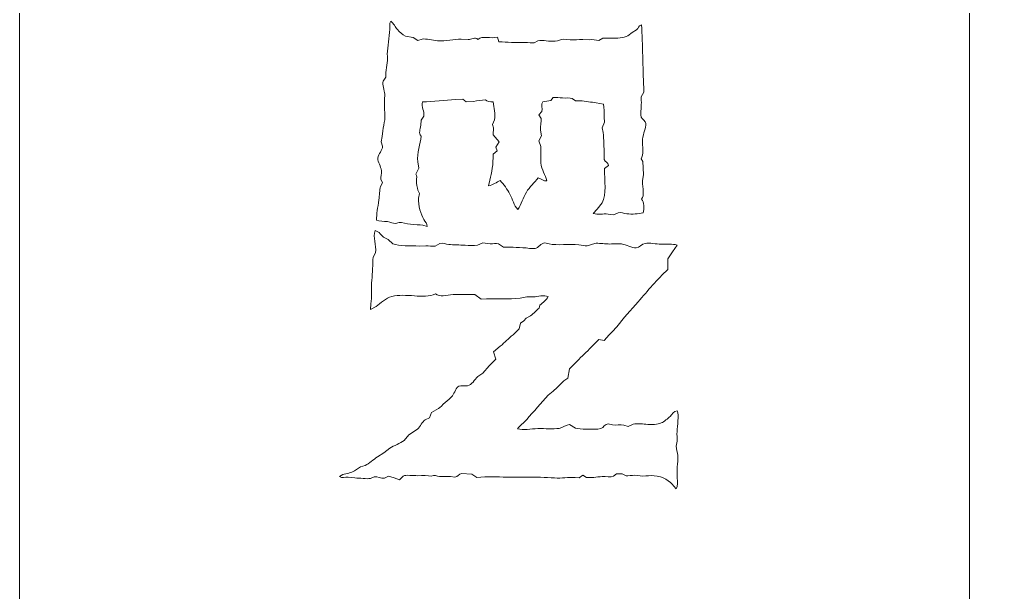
# Model space of a CAD drawing. Header units: millimetres. Extents: x -417 to 423, y -129 to 130.
# Drawn here: x -130.7 to -73.7, y 17 to 50.3 of the extents above; entities that cross this region are included whole.
import ezdxf

# ---------------------------------------------------------------- set-up
doc = ezdxf.new("R2010")
doc.units = ezdxf.units.MM
doc.header["$MEASUREMENT"] = 0
doc.layers.add('Camada 1', color=7, linetype='Continuous')

msp = doc.modelspace()

# ---------------------------------------------------------------- linework, layer by layer
at = {"layer": 'Camada 1', "color": 250, "lineweight": 20}
for points, knots in [([(-130.6875, 125.0713), (-130.6875, 125.0713), (-130.6874, 8.0843), (-130.6874, 8.0843), (-130.6874, 8.0843), (-130.6874, 8.0843), (-130.6874, 5.0843), (-130.6874, 5.0843), (-130.6874, 5.0843), (-130.6874, 5.0843), (-115.5891, 5.0788), (-115.5891, 5.0788), (-115.5891, 5.0788), (-115.5891, 5.0788), (-115.589, 2.0789), (-115.589, 2.0789), (-115.589, 2.0789), (-115.589, 2.0789), (-90.5891, 2.0786), (-90.5891, 2.0786), (-90.5891, 2.0786), (-90.5891, 2.0786), (-90.5891, 5.0772), (-90.5891, 5.0772), (-90.5891, 5.0772), (-90.5891, 5.0772), (-80.4906, 5.0754), (-80.4906, 5.0754), (-80.4906, 5.0754), (-77.7291, 5.0755), (-75.4906, 7.314), (-75.4907, 10.0755), (-75.4907, 10.0755), (-75.4907, 10.0755), (-75.4907, 120.0658), (-75.4907, 120.0658), (-75.4907, 120.0658), (-75.4907, 122.8273), (-77.7292, 125.0658), (-80.4907, 125.0658), (-80.4907, 125.0658), (-80.4907, 125.0658), (-90.5891, 125.0683), (-90.5891, 125.0683), (-90.5891, 125.0683), (-90.5891, 125.0683), (-90.5891, 128.0683), (-90.5891, 128.0683), (-90.5891, 128.0683), (-90.5891, 128.0683), (-115.5891, 128.0685), (-115.5891, 128.0685), (-115.5891, 128.0685), (-115.5891, 128.0685), (-115.589, 125.0695), (-115.589, 125.0695), (-115.589, 125.0695), (-115.589, 125.0695), (-130.6875, 125.0713), (-130.6875, 125.0713)], [0, 0, 0, 0, 0.0625, 0.0625, 0.0625, 0.0625, 0.125, 0.125, 0.125, 0.125, 0.1875, 0.1875, 0.1875, 0.1875, 0.25, 0.25, 0.25, 0.25, 0.3125, 0.3125, 0.3125, 0.3125, 0.375, 0.375, 0.375, 0.375, 0.4375, 0.4375, 0.4375, 0.4375, 0.5, 0.5, 0.5, 0.5, 0.5625, 0.5625, 0.5625, 0.5625, 0.625, 0.625, 0.625, 0.625, 0.6875, 0.6875, 0.6875, 0.6875, 0.75, 0.75, 0.75, 0.75, 0.8125, 0.8125, 0.8125, 0.8125, 0.875, 0.875, 0.875, 0.875, 1, 1, 1, 1]), ([(-6.8629, -75.5591), (-6.8629, -75.5591), (-12.4025, -75.5591), (-12.4025, -75.5591), (-12.4025, -75.5591), (-12.1259, -82.1661), (-14.8085, -86.5497), (-17.8894, -89.8835), (-17.8894, -89.8835), (-24.5766, -97.1196), (-37.3523, -99.3155), (-45.8343, -93.7947), (-45.8343, -93.7947), (-54.152, -89.7255), (-63.5128, -79.2371), (-73.9169, -62.3294), (-73.9169, -62.3294), (-75.5215, -59.7939), (-76.3868, -51.5233), (-76.5127, -43.518), (-76.5127, -43.518), (-79.3326, -31.9559), (-86.0976, -23.4341), (-96.8079, -17.9524), (-96.8079, -17.9524), (-100.6446, -16.0122), (-105.323, -17.1551), (-107.833, -20.6456), (-107.833, -20.6456), (-110.343, -24.1362), (-109.9375, -28.9349), (-106.8769, -31.9545), (-106.8769, -31.9545), (-105.7279, -30.425), (-103.5938, -30.0405), (-101.9833, -31.0729), (-101.9833, -31.0729), (-100.3728, -32.1053), (-99.8311, -34.205), (-100.7411, -35.8877), (-100.7411, -35.8877), (-101.0783, -37.4869), (-102.1811, -38.8179), (-103.6897, -39.4465), (-103.6897, -39.4465), (-105.1983, -40.075), (-106.9198, -39.921), (-108.2928, -39.0342), (-108.2928, -39.0342), (-112.7287, -37.5178), (-116.2693, -34.121), (-117.9685, -29.7518), (-117.9685, -29.7518), (-120.1158, -24.9791), (-119.9309, -19.4807), (-117.4681, -14.8629), (-117.4681, -14.8629), (-115.0054, -10.2451), (-110.5422, -7.0285), (-105.3824, -6.1528), (-105.3824, -6.1528), (-91.4385, -4.8347), (-79.907, -11.1548), (-70.7879, -25.1129), (-70.7879, -25.1129), (-69.53, -27.0383), (-68.318, -29.109), (-67.1519, -31.3251), (-67.1519, -31.3251), (-62.5405, -32.5988), (-59.0259, -30.1062), (-57.609, -25.8063), (-57.609, -25.8063), (-56.8079, -23.3754), (-56.9258, -21.147), (-56.9258, -18.6516), (-56.9258, -18.6516), (-56.9258, -18.6516), (-56.9258, 45.6963), (-56.9258, 45.6963), (-56.9258, 45.6963), (-56.9258, 45.6963), (-70.7879, 54.9224), (-70.7879, 54.9224), (-70.7879, 54.9224), (-70.7879, 54.9224), (-70.7879, 68.8081), (-70.7879, 68.8081), (-70.7879, 68.8081), (-70.7879, 68.8081), (-70.7879, 111.8081), (-70.7879, 111.8081), (-70.7879, 111.8081), (-70.7879, 111.8081), (-10.8236, 101.9145), (-10.8236, 101.9145), (-10.8236, 101.9145), (-10.8236, 101.9145), (-6.8629, 101.9145), (-6.8629, 101.9145), (-6.8629, 101.9145), (-6.8629, 101.9145), (-6.8629, 109.2344), (-6.8629, 109.2344), (-6.8629, 109.2344), (-6.8629, 109.2344), (6.0488, 109.2344), (6.0488, 109.2344), (6.0488, 109.2344), (6.0488, 109.2344), (6.0488, -83.2718), (6.0488, -83.2718), (6.0488, -83.2718), (4.8033, -119.1598), (-39.4351, -124.1692), (-66.3413, -102.7452), (-66.3413, -102.7452), (-67.0468, -101.9699), (-67.2029, -100.8405), (-66.7341, -99.9029), (-66.7341, -99.9029), (-66.2653, -98.9653), (-65.2682, -98.4126), (-64.2246, -98.5118), (-64.2246, -98.5118), (-36.1695, -117.305), (-7.3122, -106.0867), (-6.8629, -83.2718), (-6.8629, -83.2718), (-6.8629, -83.2718), (-6.8629, -75.5591), (-6.8629, -75.5591)], [0, 0, 0, 0, 0.0294118, 0.0294118, 0.0294118, 0.0294118, 0.0588235, 0.0588235, 0.0588235, 0.0588235, 0.0882353, 0.0882353, 0.0882353, 0.0882353, 0.1176471, 0.1176471, 0.1176471, 0.1176471, 0.1470588, 0.1470588, 0.1470588, 0.1470588, 0.1764706, 0.1764706, 0.1764706, 0.1764706, 0.2058824, 0.2058824, 0.2058824, 0.2058824, 0.2352941, 0.2352941, 0.2352941, 0.2352941, 0.2647059, 0.2647059, 0.2647059, 0.2647059, 0.2941176, 0.2941176, 0.2941176, 0.2941176, 0.3235294, 0.3235294, 0.3235294, 0.3235294, 0.3529412, 0.3529412, 0.3529412, 0.3529412, 0.3823529, 0.3823529, 0.3823529, 0.3823529, 0.4117647, 0.4117647, 0.4117647, 0.4117647, 0.4411765, 0.4411765, 0.4411765, 0.4411765, 0.4705882, 0.4705882, 0.4705882, 0.4705882, 0.5, 0.5, 0.5, 0.5, 0.5294118, 0.5294118, 0.5294118, 0.5294118, 0.5588235, 0.5588235, 0.5588235, 0.5588235, 0.5882353, 0.5882353, 0.5882353, 0.5882353, 0.6176471, 0.6176471, 0.6176471, 0.6176471, 0.6470588, 0.6470588, 0.6470588, 0.6470588, 0.6764706, 0.6764706, 0.6764706, 0.6764706, 0.7058824, 0.7058824, 0.7058824, 0.7058824, 0.7352941, 0.7352941, 0.7352941, 0.7352941, 0.7647059, 0.7647059, 0.7647059, 0.7647059, 0.7941176, 0.7941176, 0.7941176, 0.7941176, 0.8235294, 0.8235294, 0.8235294, 0.8235294, 0.8529412, 0.8529412, 0.8529412, 0.8529412, 0.8823529, 0.8823529, 0.8823529, 0.8823529, 0.9117647, 0.9117647, 0.9117647, 0.9117647, 0.9411765, 0.9411765, 0.9411765, 0.9411765, 1, 1, 1, 1])]:
    msp.add_open_spline(points, degree=3, knots=knots, dxfattribs=at)
at = {"layer": 'Camada 1', "color": 240, "lineweight": 20}
for points, knots in [([(-109.1161, 50.2514), (-108.9454, 50.1202), (-108.8664, 49.9172), (-108.7281, 49.7682), (-108.7281, 49.7682), (-108.6078, 49.6298), (-108.4497, 49.47), (-108.2646, 49.382), (-108.2646, 49.382), (-108.2646, 49.382), (-107.8173, 49.3048), (-107.8173, 49.3048), (-107.8173, 49.3048), (-107.8173, 49.3048), (-107.5515, 49.1378), (-107.5515, 49.1378), (-107.5515, 49.1378), (-107.5515, 49.1378), (-107.2892, 49.2114), (-107.2892, 49.2114), (-107.2892, 49.2114), (-107.0413, 49.2438), (-106.7162, 49.1468), (-106.3928, 49.118), (-106.3928, 49.118), (-105.9385, 49.0821), (-105.4211, 49.2114), (-105.0277, 49.2114), (-105.0277, 49.2114), (-105.0277, 49.2114), (-104.6252, 49.1845), (-104.6252, 49.1845), (-104.6252, 49.1845), (-104.4223, 49.1935), (-104.2246, 49.3587), (-104.054, 49.197), (-104.054, 49.197), (-103.8078, 49.4233), (-103.3031, 49.224), (-102.9079, 49.321), (-102.9079, 49.321), (-102.9079, 49.321), (-102.8305, 49.0569), (-102.8305, 49.0569), (-102.8305, 49.0569), (-102.3527, 49.0227), (-101.866, 49.012), (-101.3271, 49.012), (-101.3271, 49.012), (-101.1276, 49.012), (-100.8976, 48.9778), (-100.7827, 48.9958), (-100.7827, 48.9958), (-100.7827, 48.9958), (-100.5672, 49.1179), (-100.5672, 49.1179), (-100.5672, 49.1179), (-100.2764, 49.179), (-99.9046, 49.0442), (-99.5614, 49.0909), (-99.5614, 49.0909), (-99.3871, 49.1125), (-99.2255, 49.2041), (-99.0818, 49.2113), (-99.0818, 49.2113), (-99.0818, 49.2113), (-98.692, 49.1682), (-98.692, 49.1682), (-98.692, 49.1682), (-98.4495, 49.1503), (-98.1998, 49.2006), (-97.9645, 49.197), (-97.9645, 49.197), (-97.9645, 49.197), (-97.5927, 49.1682), (-97.5927, 49.1682), (-97.5927, 49.1682), (-97.5927, 49.1682), (-97.4257, 49.197), (-97.4257, 49.197), (-97.4257, 49.197), (-97.4257, 49.197), (-97.0215, 49.1378), (-97.0215, 49.1378), (-97.0215, 49.1378), (-97.0215, 49.1378), (-96.7881, 49.2582), (-96.7881, 49.2582), (-96.7881, 49.2582), (-96.7881, 49.2582), (-96.3246, 49.2582), (-96.3246, 49.2582), (-96.3246, 49.2582), (-95.9796, 49.2726), (-95.5827, 49.2672), (-95.3348, 49.3983), (-95.3348, 49.3983), (-95.3348, 49.3983), (-95.0869, 49.5851), (-95.0869, 49.5851), (-95.0869, 49.5851), (-95.0869, 49.5851), (-94.8354, 49.7558), (-94.8354, 49.7558), (-94.8354, 49.7558), (-94.7205, 49.8455), (-94.742, 49.9911), (-94.5408, 50.0485), (-94.5408, 50.0485), (-94.4761, 48.9006), (-94.4673, 47.548), (-94.4187, 46.3966), (-94.4187, 46.3966), (-94.4187, 46.3966), (-94.4043, 46.1343), (-94.4043, 46.1343), (-94.4043, 46.1343), (-94.4043, 46.1343), (-94.557, 45.8541), (-94.557, 45.8541), (-94.557, 45.8541), (-94.5733, 45.7427), (-94.544, 45.5667), (-94.557, 45.4051), (-94.557, 45.4051), (-94.5767, 45.1249), (-94.6126, 44.8231), (-94.557, 44.6703), (-94.557, 44.6703), (-94.514, 44.5553), (-94.302, 44.4637), (-94.2948, 44.2967), (-94.2948, 44.2967), (-94.284, 44.0488), (-94.4547, 43.7505), (-94.4798, 43.3859), (-94.4798, 43.3859), (-94.5103, 42.9547), (-94.3991, 42.4879), (-94.5733, 42.2579), (-94.5733, 42.2579), (-94.5733, 42.2579), (-94.4636, 42.1035), (-94.4636, 42.1035), (-94.4636, 42.1035), (-94.4636, 42.1035), (-94.4348, 41.3473), (-94.4348, 41.3473), (-94.4348, 41.3473), (-94.4348, 41.3473), (-94.4797, 40.9718), (-94.4797, 40.9718), (-94.4797, 40.9718), (-94.4941, 40.5065), (-94.354, 40.1294), (-94.5408, 39.9048), (-94.5408, 39.9048), (-94.3916, 39.7484), (-94.3645, 39.3514), (-94.449, 39.1036), (-94.449, 39.1036), (-94.7597, 39.0443), (-95.0795, 39.0227), (-95.3957, 39.0568), (-95.3957, 39.0568), (-95.5717, 39.0712), (-95.737, 39.1485), (-95.9076, 39.118), (-95.9076, 39.118), (-95.9076, 39.118), (-96.1699, 38.9922), (-96.1699, 38.9922), (-96.1699, 38.9922), (-96.1699, 38.9922), (-96.4933, 39.0407), (-96.4933, 39.0407), (-96.4933, 39.0407), (-96.7718, 39.0623), (-97.079, 38.9976), (-97.3466, 39.0712), (-97.3466, 39.0712), (-97.3466, 39.0712), (-97.1132, 39.3298), (-97.1132, 39.3298), (-97.1132, 39.3298), (-97.1132, 39.3298), (-96.8348, 39.6856), (-96.8348, 39.6856), (-96.8348, 39.6856), (-96.5619, 40.1922), (-96.6952, 40.9664), (-96.6966, 41.6831), (-96.6966, 41.6831), (-96.6966, 41.6831), (-96.4631, 41.8699), (-96.4631, 41.8699), (-96.4631, 41.8699), (-96.4954, 42.0352), (-96.6732, 42.0657), (-96.711, 42.2094), (-96.711, 42.2094), (-96.711, 42.2094), (-96.711, 42.5345), (-96.711, 42.5345), (-96.711, 42.5345), (-96.7379, 42.8793), (-96.7237, 43.393), (-96.7739, 43.7738), (-96.7739, 43.7738), (-96.7739, 43.7738), (-96.8351, 44.0522), (-96.8351, 44.0522), (-96.8351, 44.0522), (-96.8351, 44.0522), (-96.6969, 44.3756), (-96.6969, 44.3756), (-96.6969, 44.3756), (-96.6969, 44.3756), (-96.7113, 44.6702), (-96.7113, 44.6702), (-96.7113, 44.6702), (-96.7238, 44.9325), (-96.7041, 45.2036), (-96.758, 45.4354), (-96.758, 45.4354), (-96.758, 45.4354), (-97.1765, 45.5126), (-97.1765, 45.5126), (-97.1765, 45.5126), (-97.4442, 45.5342), (-97.8125, 45.6098), (-98.1196, 45.6205), (-98.1196, 45.6205), (-98.1196, 45.6205), (-98.3819, 45.6205), (-98.3819, 45.6205), (-98.3819, 45.6205), (-98.3819, 45.6205), (-98.5705, 45.7623), (-98.5705, 45.7623), (-98.5705, 45.7623), (-98.7142, 45.8091), (-98.9406, 45.7731), (-99.1292, 45.7893), (-99.1292, 45.7893), (-99.3215, 45.8072), (-99.501, 45.8216), (-99.6735, 45.8216), (-99.6735, 45.8216), (-99.6735, 45.8216), (-99.8244, 45.633), (-99.8244, 45.633), (-99.8244, 45.633), (-99.8244, 45.633), (-100.2753, 45.5738), (-100.2753, 45.5738), (-100.2753, 45.5738), (-100.3955, 45.4356), (-100.2915, 45.1696), (-100.3364, 45.0008), (-100.3364, 45.0008), (-100.3364, 45.0008), (-100.5069, 44.8157), (-100.5069, 44.8157), (-100.5069, 44.8157), (-100.5069, 44.8157), (-100.3813, 44.593), (-100.3813, 44.593), (-100.3813, 44.593), (-100.3525, 44.4277), (-100.4334, 44.1475), (-100.4136, 43.914), (-100.4136, 43.914), (-100.4136, 43.914), (-100.3508, 43.5889), (-100.3508, 43.5889), (-100.3508, 43.5889), (-100.3508, 43.5889), (-100.5069, 43.2943), (-100.5069, 43.2943), (-100.5069, 43.2943), (-100.5069, 43.2943), (-100.3975, 42.9674), (-100.3975, 42.9674), (-100.3975, 42.9674), (-100.3634, 42.6585), (-100.428, 42.3279), (-100.3975, 42.0226), (-100.3975, 42.0226), (-100.3562, 41.6005), (-100.1172, 41.322), (-100.0436, 40.9718), (-100.0436, 40.9718), (-100.2485, 40.9323), (-100.3687, 41.1101), (-100.5536, 41.1425), (-100.5536, 41.1425), (-100.771, 40.8623), (-101.0531, 40.6359), (-101.2345, 40.3036), (-101.2345, 40.3036), (-101.4158, 39.982), (-101.5254, 39.6209), (-101.7302, 39.2994), (-101.7302, 39.2994), (-101.9655, 39.5364), (-102.0337, 39.8974), (-102.1936, 40.1992), (-102.1936, 40.1992), (-102.3462, 40.4885), (-102.5529, 40.7615), (-102.754, 40.9896), (-102.754, 40.9896), (-102.9912, 40.8926), (-103.1582, 40.722), (-103.4474, 40.6806), (-103.4474, 40.6806), (-103.4474, 40.6806), (-103.3576, 41.0183), (-103.3576, 41.0183), (-103.3576, 41.0183), (-103.2535, 41.4368), (-103.1513, 41.9414), (-103.1709, 42.5199), (-103.1709, 42.5199), (-103.1709, 42.5199), (-102.9248, 42.7194), (-102.9248, 42.7194), (-102.9248, 42.7194), (-102.9248, 42.7194), (-103.0166, 42.9204), (-103.0166, 42.9204), (-103.0166, 42.9204), (-103.0166, 42.9204), (-102.8154, 43.2473), (-102.8154, 43.2473), (-102.8154, 43.2473), (-102.8154, 43.2473), (-103.1712, 43.6514), (-103.1712, 43.6514), (-103.1712, 43.6514), (-103.1712, 43.6514), (-103.1568, 44.0521), (-103.1568, 44.0521), (-103.1568, 44.0521), (-103.1568, 44.0521), (-103.2035, 44.255), (-103.2035, 44.255), (-103.2035, 44.255), (-103.2035, 44.255), (-103.0956, 44.5192), (-103.0956, 44.5192), (-103.0956, 44.5192), (-103.0273, 44.864), (-103.1136, 45.2179), (-103.171, 45.5574), (-103.171, 45.5574), (-103.3452, 45.5771), (-103.5482, 45.5611), (-103.62, 45.685), (-103.62, 45.685), (-103.841, 45.6616), (-104.0709, 45.6239), (-104.3009, 45.5915), (-104.3009, 45.5915), (-104.3009, 45.5915), (-104.7338, 45.5736), (-104.7338, 45.5736), (-104.7338, 45.5736), (-104.7338, 45.5736), (-104.935, 45.7138), (-104.935, 45.7138), (-104.935, 45.7138), (-104.935, 45.7138), (-105.3679, 45.6976), (-105.3679, 45.6976), (-105.3679, 45.6976), (-105.939, 45.6544), (-106.654, 45.5897), (-107.2755, 45.5574), (-107.2755, 45.5574), (-107.3616, 45.2609), (-107.1461, 45.0148), (-107.1982, 44.7364), (-107.1982, 44.7364), (-107.1982, 44.7364), (-107.3526, 44.5011), (-107.3526, 44.5011), (-107.3526, 44.5011), (-107.3526, 44.5011), (-107.3688, 44.2065), (-107.3688, 44.2065), (-107.3688, 44.2065), (-107.4012, 43.9442), (-107.5214, 43.7466), (-107.3526, 43.5706), (-107.3526, 43.5706), (-107.4065, 43.1323), (-107.5827, 42.5737), (-107.5521, 42.0707), (-107.5521, 42.0707), (-107.5521, 42.0707), (-107.4929, 41.7025), (-107.4929, 41.7025), (-107.4929, 41.7025), (-107.4929, 41.7025), (-107.6636, 41.3593), (-107.6636, 41.3593), (-107.6636, 41.3593), (-107.5629, 41.2407), (-107.6255, 41.1401), (-107.6312, 40.9712), (-107.6312, 40.9712), (-107.6348, 40.8024), (-107.5862, 40.5778), (-107.5378, 40.4288), (-107.5378, 40.4288), (-107.5378, 40.4288), (-107.446, 40.2276), (-107.446, 40.2276), (-107.446, 40.2276), (-107.446, 40.2276), (-107.5107, 39.9635), (-107.5107, 39.9635), (-107.5107, 39.9635), (-107.5358, 39.545), (-107.3526, 39.0114), (-107.1975, 38.7261), (-107.1975, 38.7261), (-107.1239, 38.595), (-106.9905, 38.4925), (-106.9963, 38.3255), (-106.9963, 38.3255), (-106.9963, 38.3255), (-107.2586, 38.3866), (-107.2586, 38.3866), (-107.2586, 38.3866), (-107.4508, 38.4244), (-107.7166, 38.4136), (-107.9717, 38.4477), (-107.9717, 38.4477), (-108.2034, 38.4801), (-108.4495, 38.5681), (-108.6363, 38.5537), (-108.6363, 38.5537), (-108.6363, 38.5537), (-108.8393, 38.4945), (-108.8393, 38.4945), (-108.8393, 38.4945), (-108.9884, 38.4819), (-109.1357, 38.5844), (-109.3027, 38.6023), (-109.3027, 38.6023), (-109.5363, 38.6329), (-109.7572, 38.6023), (-109.953, 38.6832), (-109.953, 38.6832), (-109.9369, 39.028), (-109.8775, 39.4375), (-109.8112, 39.8579), (-109.8112, 39.8579), (-109.7681, 40.1346), (-109.7753, 40.4255), (-109.7214, 40.6483), (-109.7214, 40.6483), (-109.7214, 40.6483), (-109.5973, 40.8494), (-109.5973, 40.8494), (-109.5973, 40.8494), (-109.5973, 40.8494), (-109.7033, 41.065), (-109.7033, 41.065), (-109.7033, 41.065), (-109.7231, 41.1943), (-109.6387, 41.3829), (-109.6603, 41.5607), (-109.6603, 41.5607), (-109.6891, 41.832), (-109.8849, 42.0476), (-109.8597, 42.2883), (-109.8597, 42.2883), (-109.8328, 42.5505), (-109.5946, 42.7445), (-109.5975, 42.9833), (-109.5975, 42.9833), (-109.5975, 42.9833), (-109.6748, 43.2294), (-109.6748, 43.2294), (-109.6748, 43.2294), (-109.6748, 43.2294), (-109.6137, 43.5402), (-109.6137, 43.5402), (-109.6137, 43.5402), (-109.6137, 43.5402), (-109.5814, 43.8815), (-109.5814, 43.8815), (-109.5814, 43.8815), (-109.5581, 44.09), (-109.4881, 44.3073), (-109.4718, 44.5193), (-109.4718, 44.5193), (-109.4432, 44.8876), (-109.5043, 45.3008), (-109.4881, 45.6851), (-109.4881, 45.6851), (-109.4881, 45.6851), (-109.4718, 46.0102), (-109.4718, 46.0102), (-109.4718, 46.0102), (-109.4898, 46.2347), (-109.6227, 46.5509), (-109.5509, 46.7664), (-109.5509, 46.7664), (-109.5509, 46.7664), (-109.3946, 46.9964), (-109.3946, 46.9964), (-109.3946, 46.9964), (-109.3946, 46.9964), (-109.3946, 47.2622), (-109.3946, 47.2622), (-109.3946, 47.2622), (-109.373, 47.6628), (-109.2382, 48.04), (-109.3335, 48.3436), (-109.3335, 48.3436), (-109.276, 48.7784), (-109.206, 49.3048), (-109.1772, 49.7861), (-109.1772, 49.7861), (-109.17, 49.9477), (-109.2059, 50.1202), (-109.1161, 50.2514)], [0, 0, 0, 0, 0.0074627, 0.0074627, 0.0074627, 0.0074627, 0.0149254, 0.0149254, 0.0149254, 0.0149254, 0.0223881, 0.0223881, 0.0223881, 0.0223881, 0.0298507, 0.0298507, 0.0298507, 0.0298507, 0.0373134, 0.0373134, 0.0373134, 0.0373134, 0.0447761, 0.0447761, 0.0447761, 0.0447761, 0.0522388, 0.0522388, 0.0522388, 0.0522388, 0.0597015, 0.0597015, 0.0597015, 0.0597015, 0.0671642, 0.0671642, 0.0671642, 0.0671642, 0.0746269, 0.0746269, 0.0746269, 0.0746269, 0.0820896, 0.0820896, 0.0820896, 0.0820896, 0.0895522, 0.0895522, 0.0895522, 0.0895522, 0.0970149, 0.0970149, 0.0970149, 0.0970149, 0.1044776, 0.1044776, 0.1044776, 0.1044776, 0.1119403, 0.1119403, 0.1119403, 0.1119403, 0.119403, 0.119403, 0.119403, 0.119403, 0.1268657, 0.1268657, 0.1268657, 0.1268657, 0.1343284, 0.1343284, 0.1343284, 0.1343284, 0.141791, 0.141791, 0.141791, 0.141791, 0.1492537, 0.1492537, 0.1492537, 0.1492537, 0.1567164, 0.1567164, 0.1567164, 0.1567164, 0.1641791, 0.1641791, 0.1641791, 0.1641791, 0.1716418, 0.1716418, 0.1716418, 0.1716418, 0.1791045, 0.1791045, 0.1791045, 0.1791045, 0.1865672, 0.1865672, 0.1865672, 0.1865672, 0.1940299, 0.1940299, 0.1940299, 0.1940299, 0.2014925, 0.2014925, 0.2014925, 0.2014925, 0.2089552, 0.2089552, 0.2089552, 0.2089552, 0.2164179, 0.2164179, 0.2164179, 0.2164179, 0.2238806, 0.2238806, 0.2238806, 0.2238806, 0.2313433, 0.2313433, 0.2313433, 0.2313433, 0.238806, 0.238806, 0.238806, 0.238806, 0.2462687, 0.2462687, 0.2462687, 0.2462687, 0.2537313, 0.2537313, 0.2537313, 0.2537313, 0.261194, 0.261194, 0.261194, 0.261194, 0.2686567, 0.2686567, 0.2686567, 0.2686567, 0.2761194, 0.2761194, 0.2761194, 0.2761194, 0.2835821, 0.2835821, 0.2835821, 0.2835821, 0.2910448, 0.2910448, 0.2910448, 0.2910448, 0.2985075, 0.2985075, 0.2985075, 0.2985075, 0.3059701, 0.3059701, 0.3059701, 0.3059701, 0.3134328, 0.3134328, 0.3134328, 0.3134328, 0.3208955, 0.3208955, 0.3208955, 0.3208955, 0.3283582, 0.3283582, 0.3283582, 0.3283582, 0.3358209, 0.3358209, 0.3358209, 0.3358209, 0.3432836, 0.3432836, 0.3432836, 0.3432836, 0.3507463, 0.3507463, 0.3507463, 0.3507463, 0.358209, 0.358209, 0.358209, 0.358209, 0.3656716, 0.3656716, 0.3656716, 0.3656716, 0.3731343, 0.3731343, 0.3731343, 0.3731343, 0.380597, 0.380597, 0.380597, 0.380597, 0.3880597, 0.3880597, 0.3880597, 0.3880597, 0.3955224, 0.3955224, 0.3955224, 0.3955224, 0.4029851, 0.4029851, 0.4029851, 0.4029851, 0.4104478, 0.4104478, 0.4104478, 0.4104478, 0.4179104, 0.4179104, 0.4179104, 0.4179104, 0.4253731, 0.4253731, 0.4253731, 0.4253731, 0.4328358, 0.4328358, 0.4328358, 0.4328358, 0.4402985, 0.4402985, 0.4402985, 0.4402985, 0.4477612, 0.4477612, 0.4477612, 0.4477612, 0.4552239, 0.4552239, 0.4552239, 0.4552239, 0.4626866, 0.4626866, 0.4626866, 0.4626866, 0.4701493, 0.4701493, 0.4701493, 0.4701493, 0.4776119, 0.4776119, 0.4776119, 0.4776119, 0.4850746, 0.4850746, 0.4850746, 0.4850746, 0.4925373, 0.4925373, 0.4925373, 0.4925373, 0.5, 0.5, 0.5, 0.5, 0.5074627, 0.5074627, 0.5074627, 0.5074627, 0.5149254, 0.5149254, 0.5149254, 0.5149254, 0.5223881, 0.5223881, 0.5223881, 0.5223881, 0.5298507, 0.5298507, 0.5298507, 0.5298507, 0.5373134, 0.5373134, 0.5373134, 0.5373134, 0.5447761, 0.5447761, 0.5447761, 0.5447761, 0.5522388, 0.5522388, 0.5522388, 0.5522388, 0.5597015, 0.5597015, 0.5597015, 0.5597015, 0.5671642, 0.5671642, 0.5671642, 0.5671642, 0.5746269, 0.5746269, 0.5746269, 0.5746269, 0.5820896, 0.5820896, 0.5820896, 0.5820896, 0.5895522, 0.5895522, 0.5895522, 0.5895522, 0.5970149, 0.5970149, 0.5970149, 0.5970149, 0.6044776, 0.6044776, 0.6044776, 0.6044776, 0.6119403, 0.6119403, 0.6119403, 0.6119403, 0.619403, 0.619403, 0.619403, 0.619403, 0.6268657, 0.6268657, 0.6268657, 0.6268657, 0.6343284, 0.6343284, 0.6343284, 0.6343284, 0.641791, 0.641791, 0.641791, 0.641791, 0.6492537, 0.6492537, 0.6492537, 0.6492537, 0.6567164, 0.6567164, 0.6567164, 0.6567164, 0.6641791, 0.6641791, 0.6641791, 0.6641791, 0.6716418, 0.6716418, 0.6716418, 0.6716418, 0.6791045, 0.6791045, 0.6791045, 0.6791045, 0.6865672, 0.6865672, 0.6865672, 0.6865672, 0.6940299, 0.6940299, 0.6940299, 0.6940299, 0.7014925, 0.7014925, 0.7014925, 0.7014925, 0.7089552, 0.7089552, 0.7089552, 0.7089552, 0.7164179, 0.7164179, 0.7164179, 0.7164179, 0.7238806, 0.7238806, 0.7238806, 0.7238806, 0.7313433, 0.7313433, 0.7313433, 0.7313433, 0.738806, 0.738806, 0.738806, 0.738806, 0.7462687, 0.7462687, 0.7462687, 0.7462687, 0.7537313, 0.7537313, 0.7537313, 0.7537313, 0.761194, 0.761194, 0.761194, 0.761194, 0.7686567, 0.7686567, 0.7686567, 0.7686567, 0.7761194, 0.7761194, 0.7761194, 0.7761194, 0.7835821, 0.7835821, 0.7835821, 0.7835821, 0.7910448, 0.7910448, 0.7910448, 0.7910448, 0.7985075, 0.7985075, 0.7985075, 0.7985075, 0.8059701, 0.8059701, 0.8059701, 0.8059701, 0.8134328, 0.8134328, 0.8134328, 0.8134328, 0.8208955, 0.8208955, 0.8208955, 0.8208955, 0.8283582, 0.8283582, 0.8283582, 0.8283582, 0.8358209, 0.8358209, 0.8358209, 0.8358209, 0.8432836, 0.8432836, 0.8432836, 0.8432836, 0.8507463, 0.8507463, 0.8507463, 0.8507463, 0.858209, 0.858209, 0.858209, 0.858209, 0.8656716, 0.8656716, 0.8656716, 0.8656716, 0.8731343, 0.8731343, 0.8731343, 0.8731343, 0.880597, 0.880597, 0.880597, 0.880597, 0.8880597, 0.8880597, 0.8880597, 0.8880597, 0.8955224, 0.8955224, 0.8955224, 0.8955224, 0.9029851, 0.9029851, 0.9029851, 0.9029851, 0.9104478, 0.9104478, 0.9104478, 0.9104478, 0.9179104, 0.9179104, 0.9179104, 0.9179104, 0.9253731, 0.9253731, 0.9253731, 0.9253731, 0.9328358, 0.9328358, 0.9328358, 0.9328358, 0.9402985, 0.9402985, 0.9402985, 0.9402985, 0.9477612, 0.9477612, 0.9477612, 0.9477612, 0.9552239, 0.9552239, 0.9552239, 0.9552239, 0.9626866, 0.9626866, 0.9626866, 0.9626866, 0.9701493, 0.9701493, 0.9701493, 0.9701493, 0.9776119, 0.9776119, 0.9776119, 0.9776119, 0.9850746, 0.9850746, 0.9850746, 0.9850746, 1, 1, 1, 1]), ([(-110.03, 38.0778), (-109.7821, 38.0418), (-109.6742, 37.7813), (-109.4713, 37.6502), (-109.4713, 37.6502), (-109.4713, 37.6502), (-109.2718, 37.555), (-109.2718, 37.555), (-109.2718, 37.555), (-109.2718, 37.555), (-108.9951, 37.3179), (-108.9951, 37.3179), (-108.9951, 37.3179), (-108.6251, 37.14), (-107.9641, 37.2191), (-107.4754, 37.1796), (-107.4754, 37.1796), (-107.4754, 37.1796), (-107.0892, 37.1923), (-107.0892, 37.1923), (-107.0892, 37.1923), (-106.8988, 37.1923), (-106.6886, 37.1474), (-106.5467, 37.1796), (-106.5467, 37.1796), (-106.5467, 37.1796), (-106.2647, 37.3323), (-106.2647, 37.3323), (-106.2647, 37.3323), (-106.0905, 37.3665), (-105.918, 37.2856), (-105.7401, 37.2712), (-105.7401, 37.2712), (-105.476, 37.2514), (-105.1293, 37.246), (-104.7952, 37.2244), (-104.7952, 37.2244), (-104.5778, 37.2119), (-104.2923, 37.1849), (-104.0839, 37.2244), (-104.0839, 37.2244), (-104.0839, 37.2244), (-103.7731, 37.3628), (-103.7731, 37.3628), (-103.7731, 37.3628), (-103.7731, 37.3628), (-103.3401, 37.3179), (-103.3401, 37.3179), (-103.3401, 37.3179), (-103.1659, 37.3089), (-102.9844, 37.3449), (-102.8623, 37.3179), (-102.8623, 37.3179), (-102.8623, 37.3179), (-102.5659, 37.1149), (-102.5659, 37.1149), (-102.5659, 37.1149), (-102.5659, 37.1149), (-102.1761, 37.1149), (-102.1761, 37.1149), (-102.1761, 37.1149), (-101.9587, 37.1059), (-101.7018, 37.0844), (-101.4504, 37.0826), (-101.4504, 37.0826), (-101.1756, 37.0771), (-100.9277, 37.0035), (-100.7355, 37.0359), (-100.7355, 37.0359), (-100.5487, 37.0719), (-100.3782, 37.3484), (-100.1662, 37.3628), (-100.1662, 37.3628), (-100.1662, 37.3628), (-99.9183, 37.3017), (-99.9183, 37.3017), (-99.9183, 37.3017), (-99.4423, 37.2154), (-98.738, 37.2962), (-98.183, 37.2549), (-98.183, 37.2549), (-98.0177, 37.2424), (-97.8398, 37.1831), (-97.7016, 37.1921), (-97.7016, 37.1921), (-97.7016, 37.1921), (-97.2669, 37.3323), (-97.2669, 37.3323), (-97.2669, 37.3323), (-97.0423, 37.3628), (-96.7567, 37.3107), (-96.4926, 37.3018), (-96.4926, 37.3018), (-96.2196, 37.2892), (-95.9376, 37.3378), (-95.7041, 37.3018), (-95.7041, 37.3018), (-95.4274, 37.2623), (-95.1221, 37.0611), (-94.8491, 37.0826), (-94.8491, 37.0826), (-94.6731, 37.0951), (-94.5257, 37.3035), (-94.3408, 37.3323), (-94.3408, 37.3323), (-94.0641, 37.3737), (-93.7013, 37.3), (-93.3959, 37.2874), (-93.3959, 37.2874), (-93.0689, 37.2712), (-92.751, 37.3234), (-92.4833, 37.2388), (-92.4833, 37.2388), (-92.4833, 37.2388), (-92.7437, 36.8508), (-92.7437, 36.8508), (-92.7437, 36.8508), (-92.7437, 36.8508), (-93.0095, 36.4323), (-93.0095, 36.4323), (-93.0095, 36.4323), (-93.0095, 36.4323), (-93.0095, 35.8143), (-93.0095, 35.8143), (-93.0095, 35.8143), (-93.6436, 35.2556), (-94.1772, 34.5838), (-94.7429, 33.9406), (-94.7429, 33.9406), (-95.165, 33.4628), (-95.5819, 32.994), (-95.9842, 32.4856), (-95.9842, 32.4856), (-96.1171, 32.3186), (-96.268, 32.1747), (-96.4171, 32.0185), (-96.4171, 32.0185), (-96.4171, 32.0185), (-96.7099, 31.6808), (-96.7099, 31.6808), (-96.7099, 31.6808), (-96.7099, 31.6808), (-97.0207, 31.7419), (-97.0207, 31.7419), (-97.0207, 31.7419), (-97.0207, 31.7419), (-97.4536, 31.3252), (-97.4536, 31.3252), (-97.4536, 31.3252), (-97.7482, 30.9893), (-98.0051, 30.7989), (-98.3033, 30.4738), (-98.3033, 30.4738), (-98.3033, 30.4738), (-98.7253, 30.0445), (-98.7253, 30.0445), (-98.7253, 30.0445), (-98.7253, 30.0445), (-98.8332, 29.5092), (-98.8332, 29.5092), (-98.8332, 29.5092), (-98.8332, 29.5092), (-99.0667, 29.3367), (-99.0667, 29.3367), (-99.0667, 29.3367), (-99.2768, 29.1697), (-99.4834, 28.92), (-99.672, 28.7494), (-99.672, 28.7494), (-99.672, 28.7494), (-99.963, 28.5068), (-99.963, 28.5068), (-99.963, 28.5068), (-100.378, 28.0595), (-100.8179, 27.5619), (-101.2167, 27.0968), (-101.2167, 27.0968), (-101.3892, 26.8957), (-101.6119, 26.7573), (-101.743, 26.549), (-101.743, 26.549), (-101.3999, 26.4753), (-100.9904, 26.549), (-100.5665, 26.5652), (-100.5665, 26.5652), (-100.1499, 26.5814), (-99.7098, 26.5292), (-99.3271, 26.5814), (-99.3271, 26.5814), (-99.1276, 26.6084), (-98.9067, 26.8167), (-98.7253, 26.7988), (-98.7253, 26.7988), (-98.7253, 26.7988), (-98.3805, 26.5994), (-98.3805, 26.5994), (-98.3805, 26.5994), (-98.1003, 26.5221), (-97.4374, 26.5168), (-97.08, 26.5365), (-97.08, 26.5365), (-97.08, 26.5365), (-96.913, 26.5653), (-96.913, 26.5653), (-96.913, 26.5653), (-96.7495, 26.621), (-96.6669, 26.8294), (-96.4926, 26.8474), (-96.4926, 26.8474), (-96.4926, 26.8474), (-96.2303, 26.7809), (-96.2303, 26.7809), (-96.2303, 26.7809), (-96.0489, 26.7593), (-95.7741, 26.8078), (-95.5658, 26.7665), (-95.5658, 26.7665), (-95.5658, 26.7665), (-95.3179, 26.6893), (-95.3179, 26.6893), (-95.3179, 26.6893), (-95.3179, 26.6893), (-95.0377, 26.8311), (-95.0377, 26.8311), (-95.0377, 26.8311), (-94.7593, 26.8904), (-94.4503, 26.8204), (-94.1844, 26.8167), (-94.1844, 26.8167), (-93.9275, 26.8114), (-93.6347, 26.7863), (-93.3959, 26.8958), (-93.3959, 26.8958), (-93.2126, 26.9748), (-93.0294, 27.1509), (-92.8839, 27.2766), (-92.8839, 27.2766), (-92.7546, 27.397), (-92.7042, 27.591), (-92.4672, 27.6036), (-92.4672, 27.6036), (-92.3468, 27.3162), (-92.473, 26.7558), (-92.4834, 26.3982), (-92.4834, 26.3982), (-92.4892, 26.2059), (-92.472, 26.0138), (-92.4834, 25.8378), (-92.4834, 25.8378), (-92.4834, 25.8378), (-92.5318, 25.5504), (-92.5318, 25.5504), (-92.5318, 25.5504), (-92.5304, 25.3636), (-92.4528, 25.1804), (-92.4348, 25.0026), (-92.4348, 25.0026), (-92.4169, 24.7816), (-92.4655, 24.5624), (-92.4672, 24.3397), (-92.4672, 24.3397), (-92.4686, 24.1241), (-92.4658, 23.9049), (-92.4672, 23.6858), (-92.4672, 23.6858), (-92.4686, 23.4828), (-92.4204, 23.2494), (-92.5328, 23.0674), (-92.5328, 23.0674), (-92.5328, 23.0674), (-92.6675, 23.2201), (-92.6675, 23.2201), (-92.6675, 23.2201), (-92.8884, 23.5345), (-93.3069, 23.7931), (-93.8135, 23.8309), (-93.8135, 23.8309), (-94.0201, 23.8435), (-94.2411, 23.8076), (-94.4639, 23.813), (-94.4639, 23.813), (-94.4639, 23.813), (-94.9452, 23.8579), (-94.9452, 23.8579), (-94.9452, 23.8579), (-95.1212, 23.8561), (-95.3045, 23.8076), (-95.4428, 23.8309), (-95.4428, 23.8309), (-95.4428, 23.8309), (-95.6746, 23.9405), (-95.6746, 23.9405), (-95.6746, 23.9405), (-95.6746, 23.9405), (-95.9997, 23.9405), (-95.9997, 23.9405), (-95.9997, 23.9405), (-95.9997, 23.9405), (-96.1703, 23.8003), (-96.1703, 23.8003), (-96.1703, 23.8003), (-96.3356, 23.7303), (-96.623, 23.7949), (-96.8349, 23.7805), (-96.8349, 23.7805), (-97.1547, 23.7643), (-97.4797, 23.6854), (-97.7331, 23.7356), (-97.7331, 23.7356), (-97.7331, 23.7356), (-97.9649, 23.8578), (-97.9649, 23.8578), (-97.9649, 23.8578), (-97.9649, 23.8578), (-98.1679, 23.6997), (-98.1679, 23.6997), (-98.1679, 23.6997), (-98.1679, 23.6997), (-98.3978, 23.7356), (-98.3978, 23.7356), (-98.3978, 23.7356), (-98.7894, 23.7356), (-99.1936, 23.671), (-99.6086, 23.6997), (-99.6086, 23.6997), (-100.645, 23.7805), (-101.8915, 23.7176), (-103.0016, 23.7661), (-103.0016, 23.7661), (-103.2172, 23.7715), (-103.4453, 23.7697), (-103.652, 23.7661), (-103.652, 23.7661), (-103.652, 23.7661), (-104.1154, 23.7356), (-104.1154, 23.7356), (-104.1154, 23.7356), (-104.1154, 23.7356), (-104.4081, 23.9224), (-104.4081, 23.9224), (-104.4081, 23.9224), (-104.4081, 23.9224), (-104.9973, 23.9529), (-104.9973, 23.9529), (-104.9973, 23.9529), (-105.1715, 23.9296), (-105.2111, 23.7715), (-105.3854, 23.7499), (-105.3854, 23.7499), (-105.3854, 23.7499), (-105.6477, 23.7804), (-105.6477, 23.7804), (-105.6477, 23.7804), (-105.856, 23.8002), (-106.1039, 23.7642), (-106.2818, 23.7804), (-106.2818, 23.7804), (-106.4471, 23.8002), (-106.6033, 23.9025), (-106.7631, 23.8002), (-106.7631, 23.8002), (-106.9661, 23.8487), (-107.2391, 23.8307), (-107.5516, 23.8307), (-107.5516, 23.8307), (-107.8174, 23.8307), (-108.2343, 23.8918), (-108.4031, 23.8127), (-108.4031, 23.8127), (-108.4031, 23.8127), (-108.6061, 23.5935), (-108.6061, 23.5935), (-108.6061, 23.5935), (-108.6061, 23.5935), (-108.9169, 23.6995), (-108.9169, 23.6995), (-108.9169, 23.6995), (-108.9169, 23.6995), (-109.242, 23.8002), (-109.242, 23.8002), (-109.242, 23.8002), (-109.242, 23.8002), (-109.4881, 23.6853), (-109.4881, 23.6853), (-109.4881, 23.6853), (-109.6748, 23.6673), (-109.885, 23.7948), (-110.0917, 23.7661), (-110.0917, 23.7661), (-110.0917, 23.7661), (-110.2928, 23.671), (-110.2928, 23.671), (-110.2928, 23.671), (-110.5335, 23.6279), (-110.9125, 23.6998), (-111.2089, 23.6998), (-111.2089, 23.6998), (-111.2089, 23.6998), (-111.5951, 23.7358), (-111.5951, 23.7358), (-111.5951, 23.7358), (-111.7693, 23.7609), (-111.9544, 23.6747), (-112.0909, 23.7807), (-112.0909, 23.7807), (-112.0909, 23.7807), (-111.9058, 23.8939), (-111.9058, 23.8939), (-111.9058, 23.8939), (-111.6957, 23.9604), (-111.4173, 24.0053), (-111.225, 24.1094), (-111.225, 24.1094), (-111.225, 24.1094), (-110.8693, 24.3394), (-110.8693, 24.3394), (-110.8693, 24.3394), (-110.8693, 24.3394), (-110.607, 24.4275), (-110.607, 24.4275), (-110.607, 24.4275), (-110.3627, 24.5424), (-110.1327, 24.7579), (-109.8904, 24.9251), (-109.8904, 24.9251), (-109.8904, 24.9251), (-109.5185, 25.1585), (-109.5185, 25.1585), (-109.5185, 25.1585), (-109.5185, 25.1585), (-109.1772, 25.4243), (-109.1772, 25.4243), (-109.1772, 25.4243), (-108.9131, 25.5913), (-108.579, 25.7027), (-108.3401, 25.8842), (-108.3401, 25.8842), (-108.3401, 25.8842), (-108.0635, 26.1968), (-108.0635, 26.1968), (-108.0635, 26.1968), (-108.0635, 26.1968), (-107.5677, 26.5363), (-107.5677, 26.5363), (-107.5677, 26.5363), (-107.4024, 26.6728), (-107.2894, 26.9781), (-107.1204, 27.0806), (-107.1204, 27.0806), (-107.1204, 27.0806), (-106.8581, 27.1884), (-106.8581, 27.1884), (-106.8581, 27.1884), (-106.8581, 27.1884), (-106.7503, 27.5118), (-106.7503, 27.5118), (-106.7503, 27.5118), (-106.7503, 27.5118), (-106.3461, 27.7292), (-106.3461, 27.7292), (-106.3461, 27.7292), (-106.2491, 27.7903), (-106.1198, 27.9573), (-105.9564, 28.0831), (-105.9564, 28.0831), (-105.7804, 28.2178), (-105.6348, 28.34), (-105.5378, 28.4728), (-105.5378, 28.4728), (-105.4102, 28.6561), (-105.3169, 28.9704), (-105.1535, 29.0423), (-105.1535, 29.0423), (-105.0242, 29.0997), (-104.8517, 29.0225), (-104.6559, 29.0585), (-104.6559, 29.0585), (-104.3936, 29.1088), (-104.2606, 29.4087), (-104.0541, 29.6028), (-104.0541, 29.6028), (-104.0541, 29.6028), (-103.7739, 29.7932), (-103.7739, 29.7932), (-103.7739, 29.7932), (-103.7739, 29.7932), (-103.4021, 30.2136), (-103.4021, 30.2136), (-103.4021, 30.2136), (-103.4021, 30.2136), (-103.0159, 30.598), (-103.0159, 30.598), (-103.0159, 30.598), (-103.0159, 30.598), (-103.1417, 31.0309), (-103.1417, 31.0309), (-103.1417, 31.0309), (-103.1417, 31.0309), (-102.7536, 31.3543), (-102.7536, 31.3543), (-102.7536, 31.3543), (-102.4625, 31.6022), (-102.3099, 31.7908), (-102.0081, 32.0189), (-102.0081, 32.0189), (-102.0081, 32.0189), (-101.6507, 32.3638), (-101.6507, 32.3638), (-101.6507, 32.3638), (-101.6507, 32.3638), (-101.5734, 32.7014), (-101.5734, 32.7014), (-101.5734, 32.7014), (-101.5734, 32.7014), (-101.3883, 32.8272), (-101.3883, 32.8272), (-101.3883, 32.8272), (-101.3883, 32.8272), (-101.2501, 32.9834), (-101.2501, 32.9834), (-101.2501, 32.9834), (-101.2501, 32.9834), (-101.0022, 33.1253), (-101.0022, 33.1253), (-101.0022, 33.1253), (-100.7885, 33.2725), (-100.6574, 33.4558), (-100.4903, 33.5708), (-100.4903, 33.5708), (-100.4903, 33.5708), (-100.4455, 33.7396), (-100.4455, 33.7396), (-100.4455, 33.7396), (-100.2767, 33.9013), (-100.0719, 34.027), (-99.9642, 34.248), (-99.9642, 34.248), (-100.2264, 34.3486), (-100.5676, 34.248), (-100.8316, 34.2192), (-100.8316, 34.2192), (-100.8316, 34.2192), (-101.2016, 34.2354), (-101.2016, 34.2354), (-101.2016, 34.2354), (-101.2016, 34.2354), (-101.6057, 34.1582), (-101.6057, 34.1582), (-101.6057, 34.1582), (-102.238, 34.0756), (-102.9906, 34.1349), (-103.5584, 34.1079), (-103.5584, 34.1079), (-103.5584, 34.1079), (-103.8674, 34.0954), (-103.8674, 34.0954), (-103.8674, 34.0954), (-103.8674, 34.0954), (-104.2392, 34.3737), (-104.2392, 34.3737), (-104.2392, 34.3737), (-104.638, 34.3648), (-105.0744, 34.3845), (-105.493, 34.3575), (-105.493, 34.3575), (-105.9008, 34.3324), (-106.2707, 34.1887), (-106.5169, 34.4042), (-106.5169, 34.4042), (-107.1941, 34.0845), (-108.2755, 34.4617), (-109.0533, 34.248), (-109.0533, 34.248), (-109.409, 34.1545), (-109.7036, 33.8671), (-109.9694, 33.6624), (-109.9694, 33.6624), (-109.9694, 33.6624), (-110.2928, 33.4918), (-110.2928, 33.4918), (-110.2928, 33.4918), (-110.2928, 33.4918), (-110.2798, 33.8169), (-110.2798, 33.8169), (-110.2798, 33.8169), (-110.2135, 34.2138), (-110.251, 34.7097), (-110.2187, 35.1964), (-110.2187, 35.1964), (-110.2025, 35.4101), (-110.1809, 35.6382), (-110.172, 35.8593), (-110.172, 35.8593), (-110.1559, 36.1), (-110.1882, 36.3497), (-110.1397, 36.5401), (-110.1397, 36.5401), (-110.1397, 36.5401), (-110.0139, 36.788), (-110.0139, 36.788), (-110.0139, 36.788), (-109.9169, 37.2551), (-110.1881, 37.6808), (-110.03, 38.0778)], [0, 0, 0, 0, 0.0065789, 0.0065789, 0.0065789, 0.0065789, 0.0131579, 0.0131579, 0.0131579, 0.0131579, 0.0197368, 0.0197368, 0.0197368, 0.0197368, 0.0263158, 0.0263158, 0.0263158, 0.0263158, 0.0328947, 0.0328947, 0.0328947, 0.0328947, 0.0394737, 0.0394737, 0.0394737, 0.0394737, 0.0460526, 0.0460526, 0.0460526, 0.0460526, 0.0526316, 0.0526316, 0.0526316, 0.0526316, 0.0592105, 0.0592105, 0.0592105, 0.0592105, 0.0657895, 0.0657895, 0.0657895, 0.0657895, 0.0723684, 0.0723684, 0.0723684, 0.0723684, 0.0789474, 0.0789474, 0.0789474, 0.0789474, 0.0855263, 0.0855263, 0.0855263, 0.0855263, 0.0921053, 0.0921053, 0.0921053, 0.0921053, 0.0986842, 0.0986842, 0.0986842, 0.0986842, 0.1052632, 0.1052632, 0.1052632, 0.1052632, 0.1118421, 0.1118421, 0.1118421, 0.1118421, 0.1184211, 0.1184211, 0.1184211, 0.1184211, 0.125, 0.125, 0.125, 0.125, 0.1315789, 0.1315789, 0.1315789, 0.1315789, 0.1381579, 0.1381579, 0.1381579, 0.1381579, 0.1447368, 0.1447368, 0.1447368, 0.1447368, 0.1513158, 0.1513158, 0.1513158, 0.1513158, 0.1578947, 0.1578947, 0.1578947, 0.1578947, 0.1644737, 0.1644737, 0.1644737, 0.1644737, 0.1710526, 0.1710526, 0.1710526, 0.1710526, 0.1776316, 0.1776316, 0.1776316, 0.1776316, 0.1842105, 0.1842105, 0.1842105, 0.1842105, 0.1907895, 0.1907895, 0.1907895, 0.1907895, 0.1973684, 0.1973684, 0.1973684, 0.1973684, 0.2039474, 0.2039474, 0.2039474, 0.2039474, 0.2105263, 0.2105263, 0.2105263, 0.2105263, 0.2171053, 0.2171053, 0.2171053, 0.2171053, 0.2236842, 0.2236842, 0.2236842, 0.2236842, 0.2302632, 0.2302632, 0.2302632, 0.2302632, 0.2368421, 0.2368421, 0.2368421, 0.2368421, 0.2434211, 0.2434211, 0.2434211, 0.2434211, 0.25, 0.25, 0.25, 0.25, 0.2565789, 0.2565789, 0.2565789, 0.2565789, 0.2631579, 0.2631579, 0.2631579, 0.2631579, 0.2697368, 0.2697368, 0.2697368, 0.2697368, 0.2763158, 0.2763158, 0.2763158, 0.2763158, 0.2828947, 0.2828947, 0.2828947, 0.2828947, 0.2894737, 0.2894737, 0.2894737, 0.2894737, 0.2960526, 0.2960526, 0.2960526, 0.2960526, 0.3026316, 0.3026316, 0.3026316, 0.3026316, 0.3092105, 0.3092105, 0.3092105, 0.3092105, 0.3157895, 0.3157895, 0.3157895, 0.3157895, 0.3223684, 0.3223684, 0.3223684, 0.3223684, 0.3289474, 0.3289474, 0.3289474, 0.3289474, 0.3355263, 0.3355263, 0.3355263, 0.3355263, 0.3421053, 0.3421053, 0.3421053, 0.3421053, 0.3486842, 0.3486842, 0.3486842, 0.3486842, 0.3552632, 0.3552632, 0.3552632, 0.3552632, 0.3618421, 0.3618421, 0.3618421, 0.3618421, 0.3684211, 0.3684211, 0.3684211, 0.3684211, 0.375, 0.375, 0.375, 0.375, 0.3815789, 0.3815789, 0.3815789, 0.3815789, 0.3881579, 0.3881579, 0.3881579, 0.3881579, 0.3947368, 0.3947368, 0.3947368, 0.3947368, 0.4013158, 0.4013158, 0.4013158, 0.4013158, 0.4078947, 0.4078947, 0.4078947, 0.4078947, 0.4144737, 0.4144737, 0.4144737, 0.4144737, 0.4210526, 0.4210526, 0.4210526, 0.4210526, 0.4276316, 0.4276316, 0.4276316, 0.4276316, 0.4342105, 0.4342105, 0.4342105, 0.4342105, 0.4407895, 0.4407895, 0.4407895, 0.4407895, 0.4473684, 0.4473684, 0.4473684, 0.4473684, 0.4539474, 0.4539474, 0.4539474, 0.4539474, 0.4605263, 0.4605263, 0.4605263, 0.4605263, 0.4671053, 0.4671053, 0.4671053, 0.4671053, 0.4736842, 0.4736842, 0.4736842, 0.4736842, 0.4802632, 0.4802632, 0.4802632, 0.4802632, 0.4868421, 0.4868421, 0.4868421, 0.4868421, 0.4934211, 0.4934211, 0.4934211, 0.4934211, 0.5, 0.5, 0.5, 0.5, 0.5065789, 0.5065789, 0.5065789, 0.5065789, 0.5131579, 0.5131579, 0.5131579, 0.5131579, 0.5197368, 0.5197368, 0.5197368, 0.5197368, 0.5263158, 0.5263158, 0.5263158, 0.5263158, 0.5328947, 0.5328947, 0.5328947, 0.5328947, 0.5394737, 0.5394737, 0.5394737, 0.5394737, 0.5460526, 0.5460526, 0.5460526, 0.5460526, 0.5526316, 0.5526316, 0.5526316, 0.5526316, 0.5592105, 0.5592105, 0.5592105, 0.5592105, 0.5657895, 0.5657895, 0.5657895, 0.5657895, 0.5723684, 0.5723684, 0.5723684, 0.5723684, 0.5789474, 0.5789474, 0.5789474, 0.5789474, 0.5855263, 0.5855263, 0.5855263, 0.5855263, 0.5921053, 0.5921053, 0.5921053, 0.5921053, 0.5986842, 0.5986842, 0.5986842, 0.5986842, 0.6052632, 0.6052632, 0.6052632, 0.6052632, 0.6118421, 0.6118421, 0.6118421, 0.6118421, 0.6184211, 0.6184211, 0.6184211, 0.6184211, 0.625, 0.625, 0.625, 0.625, 0.6315789, 0.6315789, 0.6315789, 0.6315789, 0.6381579, 0.6381579, 0.6381579, 0.6381579, 0.6447368, 0.6447368, 0.6447368, 0.6447368, 0.6513158, 0.6513158, 0.6513158, 0.6513158, 0.6578947, 0.6578947, 0.6578947, 0.6578947, 0.6644737, 0.6644737, 0.6644737, 0.6644737, 0.6710526, 0.6710526, 0.6710526, 0.6710526, 0.6776316, 0.6776316, 0.6776316, 0.6776316, 0.6842105, 0.6842105, 0.6842105, 0.6842105, 0.6907895, 0.6907895, 0.6907895, 0.6907895, 0.6973684, 0.6973684, 0.6973684, 0.6973684, 0.7039474, 0.7039474, 0.7039474, 0.7039474, 0.7105263, 0.7105263, 0.7105263, 0.7105263, 0.7171053, 0.7171053, 0.7171053, 0.7171053, 0.7236842, 0.7236842, 0.7236842, 0.7236842, 0.7302632, 0.7302632, 0.7302632, 0.7302632, 0.7368421, 0.7368421, 0.7368421, 0.7368421, 0.7434211, 0.7434211, 0.7434211, 0.7434211, 0.75, 0.75, 0.75, 0.75, 0.7565789, 0.7565789, 0.7565789, 0.7565789, 0.7631579, 0.7631579, 0.7631579, 0.7631579, 0.7697368, 0.7697368, 0.7697368, 0.7697368, 0.7763158, 0.7763158, 0.7763158, 0.7763158, 0.7828947, 0.7828947, 0.7828947, 0.7828947, 0.7894737, 0.7894737, 0.7894737, 0.7894737, 0.7960526, 0.7960526, 0.7960526, 0.7960526, 0.8026316, 0.8026316, 0.8026316, 0.8026316, 0.8092105, 0.8092105, 0.8092105, 0.8092105, 0.8157895, 0.8157895, 0.8157895, 0.8157895, 0.8223684, 0.8223684, 0.8223684, 0.8223684, 0.8289474, 0.8289474, 0.8289474, 0.8289474, 0.8355263, 0.8355263, 0.8355263, 0.8355263, 0.8421053, 0.8421053, 0.8421053, 0.8421053, 0.8486842, 0.8486842, 0.8486842, 0.8486842, 0.8552632, 0.8552632, 0.8552632, 0.8552632, 0.8618421, 0.8618421, 0.8618421, 0.8618421, 0.8684211, 0.8684211, 0.8684211, 0.8684211, 0.875, 0.875, 0.875, 0.875, 0.8815789, 0.8815789, 0.8815789, 0.8815789, 0.8881579, 0.8881579, 0.8881579, 0.8881579, 0.8947368, 0.8947368, 0.8947368, 0.8947368, 0.9013158, 0.9013158, 0.9013158, 0.9013158, 0.9078947, 0.9078947, 0.9078947, 0.9078947, 0.9144737, 0.9144737, 0.9144737, 0.9144737, 0.9210526, 0.9210526, 0.9210526, 0.9210526, 0.9276316, 0.9276316, 0.9276316, 0.9276316, 0.9342105, 0.9342105, 0.9342105, 0.9342105, 0.9407895, 0.9407895, 0.9407895, 0.9407895, 0.9473684, 0.9473684, 0.9473684, 0.9473684, 0.9539474, 0.9539474, 0.9539474, 0.9539474, 0.9605263, 0.9605263, 0.9605263, 0.9605263, 0.9671053, 0.9671053, 0.9671053, 0.9671053, 0.9736842, 0.9736842, 0.9736842, 0.9736842, 0.9802632, 0.9802632, 0.9802632, 0.9802632, 0.9868421, 0.9868421, 0.9868421, 0.9868421, 1, 1, 1, 1])]:
    msp.add_open_spline(points, degree=3, knots=knots, dxfattribs=at)

doc.saveas('drawing.dxf')
